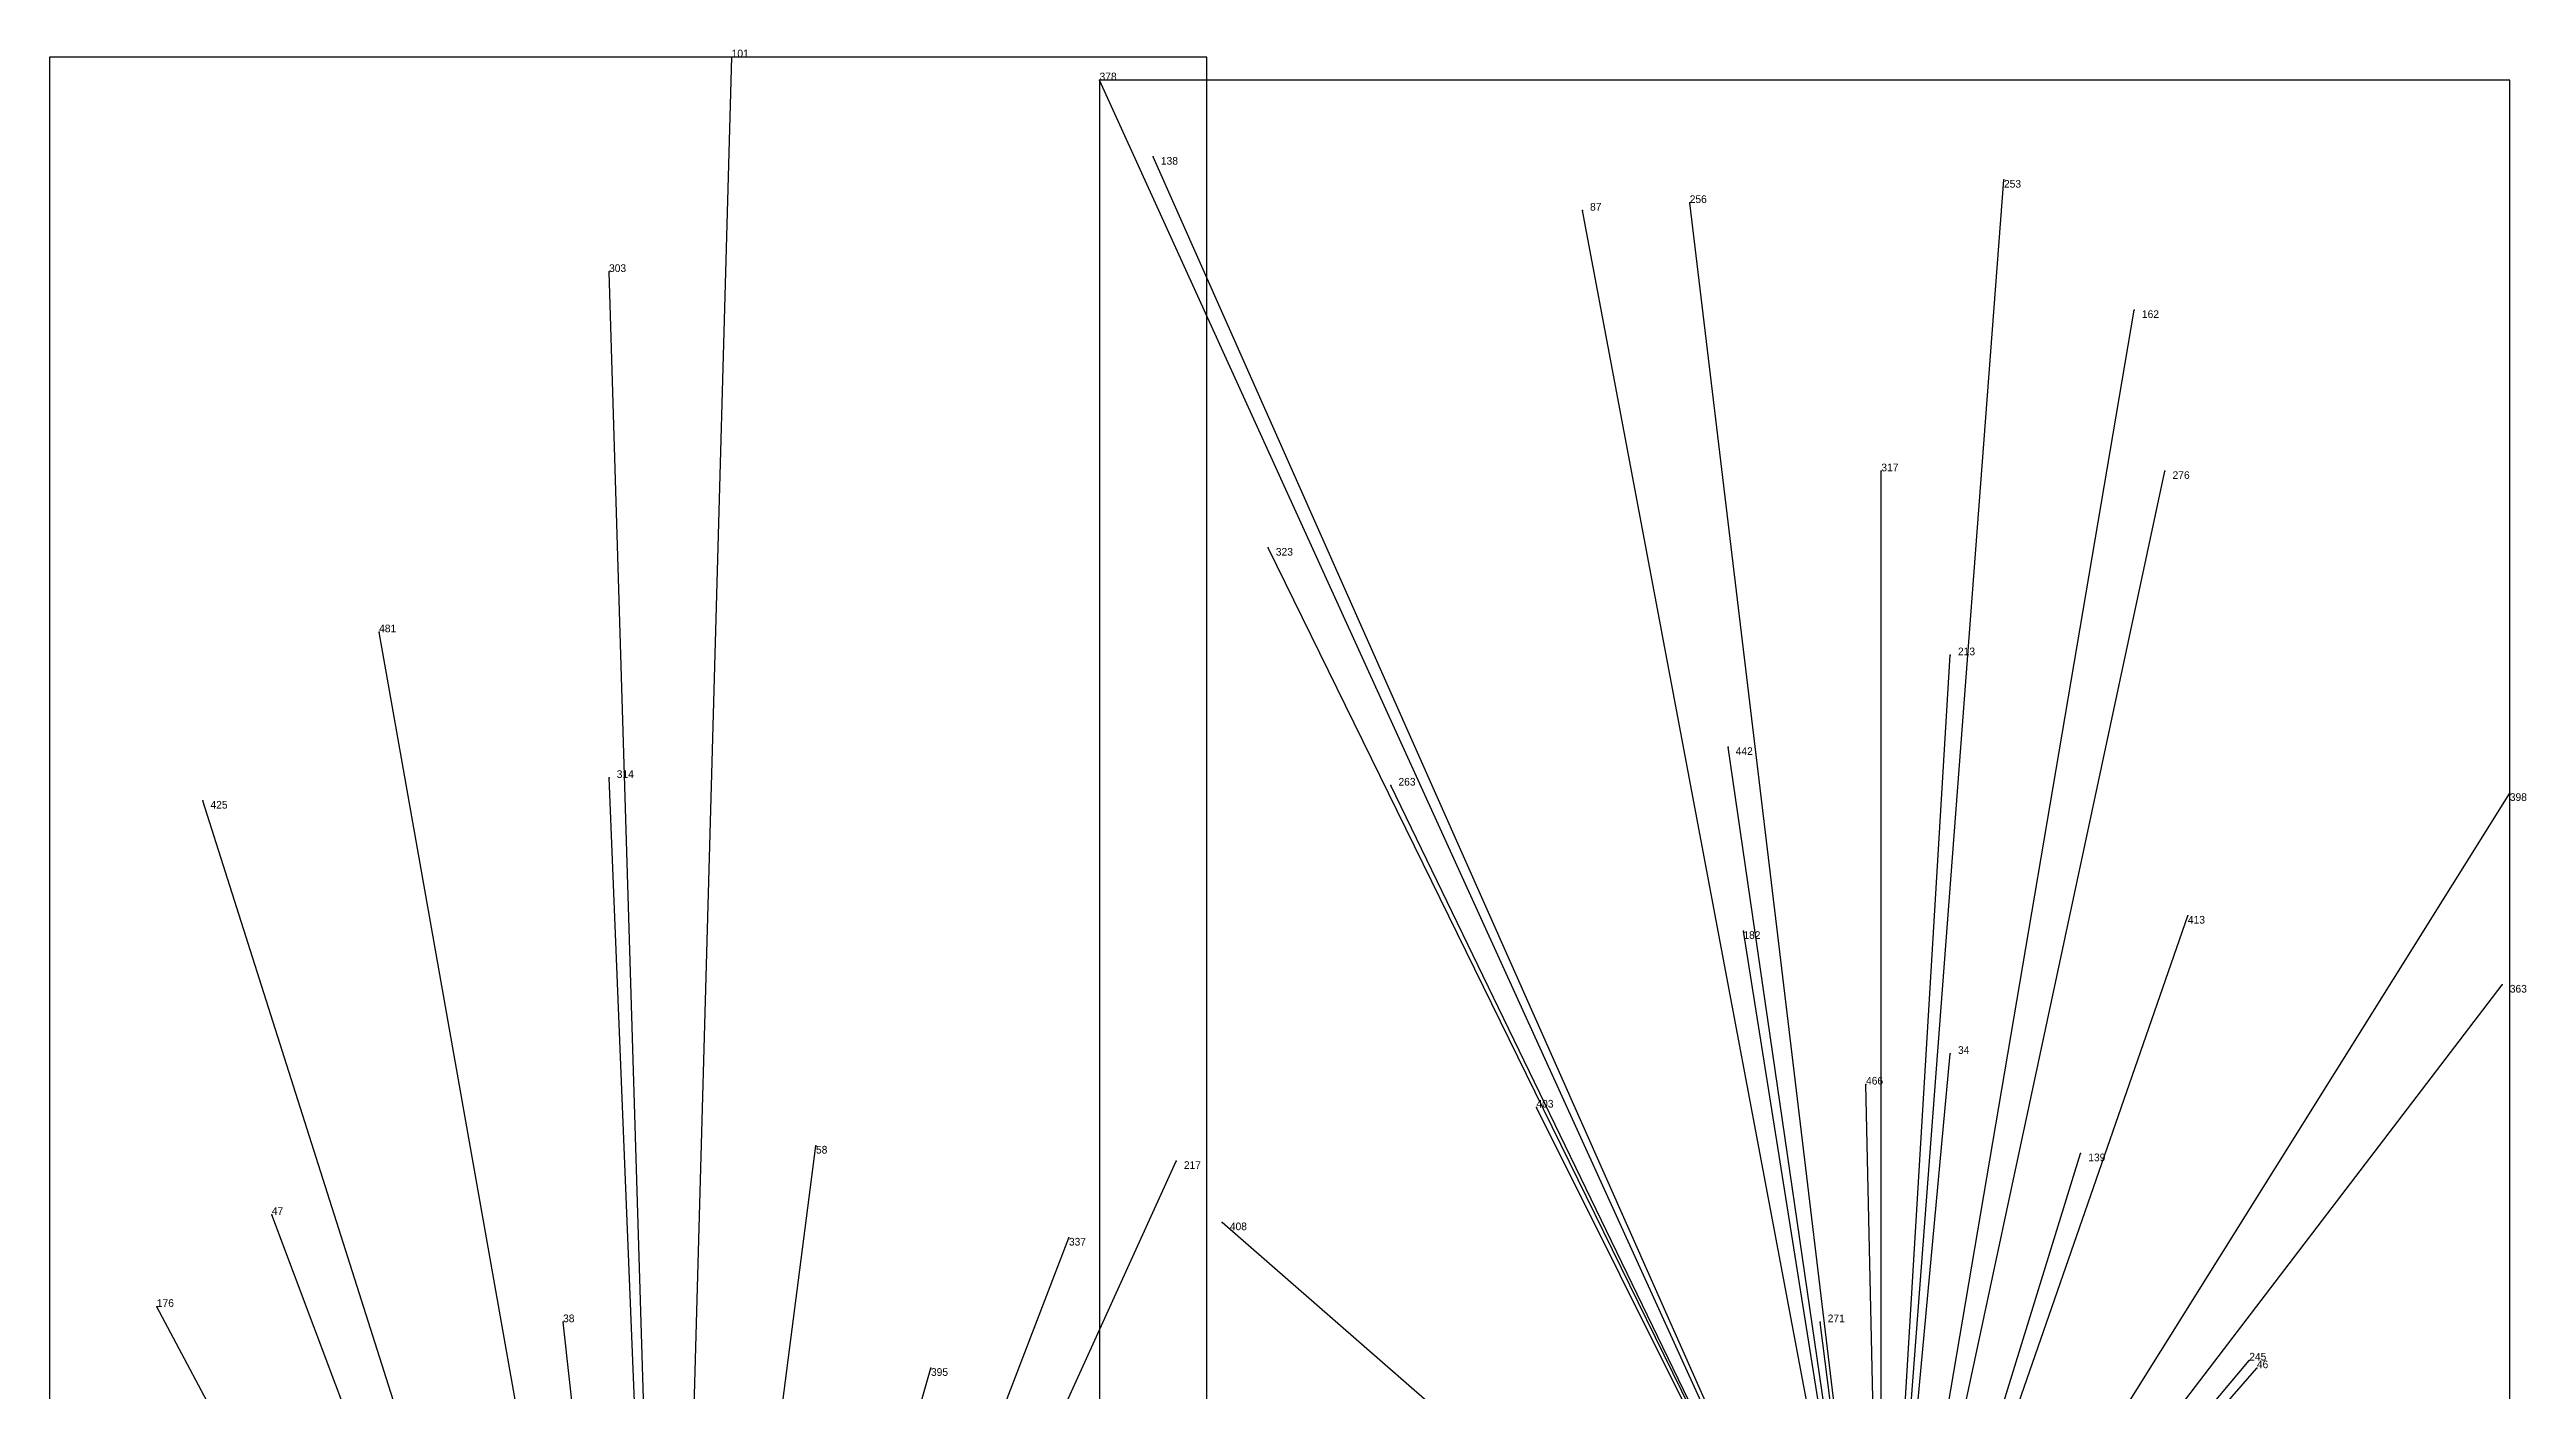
# Model space of a CAD drawing. Extents: x 0 to 1, y 0 to 1.
# Drawn here: x 0.304 to 0.6272, y 0.8181 to 0.993 of the extents above; entities that cross this region are included whole.
import ezdxf

# ---------------------------------------------------------------- set-up
doc = ezdxf.new("R2010")
doc.units = 0
for name, color, linetype in [('Clients', 3, 'CONTINUOUS'), ('Facilities_lines', 3, 'CONTINUOUS'), ('Min_max_boxes', 1, 'CONTINUOUS'), ('Normals', 1, 'CONTINUOUS'), ('Source_points', 5, 'CONTINUOUS'), ('Text', 3, 'CONTINUOUS')]:
    doc.layers.add(name, color=color, linetype=linetype)

msp = doc.modelspace()

# ---------------------------------------------------------------- linework, layer by layer
at = {"layer": 'Clients', "color": 5}
for p in [(0.393, 0.992), (0.441, 0.989), (0.448, 0.979), (0.559, 0.976), (0.518, 0.973), (0.504, 0.972), (0.377, 0.964), (0.576, 0.959), (0.543, 0.938), (0.58, 0.938), (0.463, 0.928), (0.347, 0.917), (0.552, 0.914), (0.523, 0.902), (0.377, 0.898), (0.479, 0.897), (0.625, 0.896), (0.324, 0.895), (0.583, 0.88), (0.525, 0.878), (0.624, 0.871), (0.552, 0.862), (0.541, 0.858), (0.498, 0.855), (0.404, 0.85), (0.451, 0.848), (0.569, 0.849), (0.333, 0.841), (0.437, 0.838), (0.457, 0.84), (0.318, 0.829), (0.371, 0.827), (0.535, 0.827), (0.419, 0.821), (0.591, 0.822), (0.592, 0.821)]:
    msp.add_point(p, dxfattribs=at)
at = {"layer": 'Facilities_lines', "color": 3}
for p, q in [((0.385, 0.703), (0.393, 0.992)), ((0.543, 0.765), (0.441, 0.989)), ((0.543, 0.765), (0.448, 0.979)), ((0.543, 0.765), (0.559, 0.976)), ((0.543, 0.765), (0.518, 0.973)), ((0.543, 0.765), (0.504, 0.972)), ((0.385, 0.703), (0.377, 0.964)), ((0.543, 0.765), (0.576, 0.959)), ((0.543, 0.765), (0.58, 0.938)), ((0.543, 0.765), (0.543, 0.938)), ((0.543, 0.765), (0.463, 0.928)), ((0.385, 0.703), (0.347, 0.917)), ((0.543, 0.765), (0.552, 0.914)), ((0.543, 0.765), (0.523, 0.902)), ((0.385, 0.703), (0.377, 0.898)), ((0.543, 0.765), (0.479, 0.897)), ((0.543, 0.765), (0.625, 0.896)), ((0.385, 0.703), (0.324, 0.895)), ((0.543, 0.765), (0.583, 0.88)), ((0.543, 0.765), (0.525, 0.878)), ((0.543, 0.765), (0.624, 0.871)), ((0.543, 0.765), (0.552, 0.862)), ((0.543, 0.765), (0.541, 0.858)), ((0.543, 0.765), (0.498, 0.855)), ((0.385, 0.703), (0.404, 0.85)), ((0.385, 0.703), (0.451, 0.848)), ((0.543, 0.765), (0.569, 0.849)), ((0.385, 0.703), (0.333, 0.841)), ((0.385, 0.703), (0.437, 0.838)), ((0.543, 0.765), (0.457, 0.84)), ((0.385, 0.703), (0.318, 0.829)), ((0.385, 0.703), (0.371, 0.827)), ((0.543, 0.765), (0.535, 0.827)), ((0.385, 0.703), (0.419, 0.821)), ((0.543, 0.765), (0.591, 0.822)), ((0.543, 0.765), (0.592, 0.821))]:
    msp.add_line(p, q, dxfattribs=at)
at = {"layer": 'Min_max_boxes', "color": 1}
for p, q in [((0.455, 0.992), (0.304, 0.992)), ((0.304, 0.992), (0.304, 0.476)), ((0.455, 0.992), (0.304, 0.992)), ((0.304, 0.992), (0.304, 0.476)), ((0.304, 0.992), (0.304, 0.992)), ((0.625, 0.989), (0.441, 0.989)), ((0.441, 0.989), (0.441, 0.402)), ((0.625, 0.989), (0.441, 0.989)), ((0.441, 0.989), (0.441, 0.402)), ((0.441, 0.989), (0.441, 0.989)), ((0.455, 0.476), (0.455, 0.992)), ((0.455, 0.476), (0.455, 0.992)), ((0.455, 0.992), (0.455, 0.992)), ((0.625, 0.402), (0.625, 0.989)), ((0.625, 0.402), (0.625, 0.989)), ((0.625, 0.989), (0.625, 0.989))]:
    msp.add_line(p, q, dxfattribs=at)
at = {"layer": 'Normals', "color": 1}
for p, q in [((0.393, 0.992), (0.393, 0.992, 0.1)), ((0.441, 0.989), (0.441, 0.989, 0.1)), ((0.448, 0.979), (0.448, 0.979, 0.1)), ((0.559, 0.976), (0.559, 0.976, 0.1)), ((0.518, 0.973), (0.518, 0.973, 0.1)), ((0.504, 0.972), (0.504, 0.972, 0.1)), ((0.377, 0.964), (0.377, 0.964, 0.1)), ((0.576, 0.959), (0.576, 0.959, 0.1)), ((0.543, 0.938), (0.543, 0.938, 0.1)), ((0.58, 0.938), (0.58, 0.938, 0.1)), ((0.463, 0.928), (0.463, 0.928, 0.1)), ((0.347, 0.917), (0.347, 0.917, 0.1)), ((0.552, 0.914), (0.552, 0.914, 0.1)), ((0.523, 0.902), (0.523, 0.902, 0.1)), ((0.377, 0.898), (0.377, 0.898, 0.1)), ((0.479, 0.897), (0.479, 0.897, 0.1)), ((0.625, 0.896), (0.625, 0.896, 0.1)), ((0.324, 0.895), (0.324, 0.895, 0.1)), ((0.583, 0.88), (0.583, 0.88, 0.1)), ((0.525, 0.878), (0.525, 0.878, 0.1)), ((0.624, 0.871), (0.624, 0.871, 0.1)), ((0.552, 0.862), (0.552, 0.862, 0.1)), ((0.541, 0.858), (0.541, 0.858, 0.1)), ((0.498, 0.855), (0.498, 0.855, 0.1)), ((0.404, 0.85), (0.404, 0.85, 0.1)), ((0.451, 0.848), (0.451, 0.848, 0.1)), ((0.569, 0.849), (0.569, 0.849, 0.1)), ((0.333, 0.841), (0.333, 0.841, 0.1)), ((0.437, 0.838), (0.437, 0.838, 0.1)), ((0.457, 0.84), (0.457, 0.84, 0.1)), ((0.318, 0.829), (0.318, 0.829, 0.1)), ((0.371, 0.827), (0.371, 0.827, 0.1)), ((0.535, 0.827), (0.535, 0.827, 0.1)), ((0.419, 0.821), (0.419, 0.821, 0.1)), ((0.591, 0.822), (0.591, 0.822, 0.1)), ((0.592, 0.821), (0.592, 0.821, 0.1))]:
    msp.add_line(p, q, dxfattribs=at)
at = {"layer": 'Source_points', "color": 5}
for p in [(0.393, 0.992), (0.441, 0.989), (0.448, 0.979), (0.559, 0.976), (0.518, 0.973), (0.504, 0.972), (0.377, 0.964), (0.576, 0.959), (0.543, 0.938), (0.58, 0.938), (0.463, 0.928), (0.347, 0.917), (0.552, 0.914), (0.523, 0.902), (0.377, 0.898), (0.479, 0.897), (0.625, 0.896), (0.324, 0.895), (0.583, 0.88), (0.525, 0.878), (0.624, 0.871), (0.552, 0.862), (0.541, 0.858), (0.498, 0.855), (0.404, 0.85), (0.451, 0.848), (0.569, 0.849), (0.333, 0.841), (0.437, 0.838), (0.457, 0.84), (0.318, 0.829), (0.371, 0.827), (0.535, 0.827), (0.419, 0.821), (0.591, 0.822), (0.592, 0.821)]:
    msp.add_point(p, dxfattribs=at)

# ---------------------------------------------------------------- texts
at = {"layer": 'Text', "color": 3}
for s, p in [('101', (0.393, 0.992)), ('378', (0.441, 0.989)), ('138', (0.449, 0.978)), ('253', (0.559, 0.975)), ('87', (0.505, 0.972)), ('256', (0.518, 0.973)), ('303', (0.377, 0.964)), ('162', (0.577, 0.958)), ('317', (0.543, 0.938)), ('276', (0.581, 0.937)), ('323', (0.464, 0.927)), ('481', (0.347, 0.917)), ('213', (0.553, 0.914)), ('442', (0.524, 0.901)), ('314', (0.378, 0.898)), ('263', (0.48, 0.897)), ('398', (0.625, 0.895)), ('425', (0.325, 0.894)), ('413', (0.583, 0.879)), ('182', (0.525, 0.877)), ('363', (0.625, 0.87)), ('34', (0.553, 0.862)), ('466', (0.541, 0.858)), ('403', (0.498, 0.855)), ('58', (0.404, 0.849)), ('217', (0.452, 0.847)), ('139', (0.57, 0.848)), ('47', (0.333, 0.841)), ('337', (0.437, 0.837)), ('408', (0.458, 0.839)), ('176', (0.318, 0.829)), ('38', (0.371, 0.827)), ('271', (0.536, 0.827)), ('395', (0.419, 0.82)), ('245', (0.591, 0.822)), ('46', (0.592, 0.821))]:
    msp.add_text(s, height=0.001, dxfattribs=at).set_placement(p)

doc.saveas('drawing.dxf')
